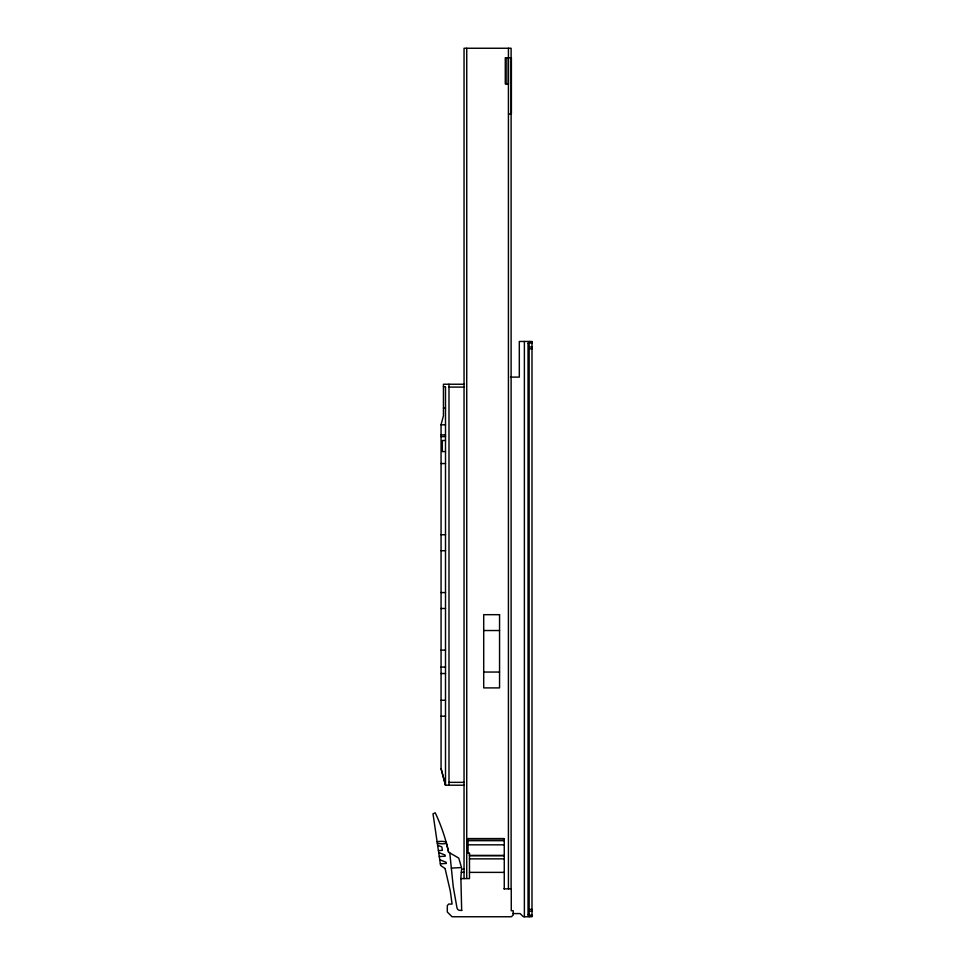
<?xml version="1.0" encoding="UTF-8"?>
<svg xmlns="http://www.w3.org/2000/svg" width="965" height="965" viewBox="0 0 965 965"><rect width="100%" height="100%" fill="white"/><g stroke="black" fill="none" stroke-linecap="round" stroke-linejoin="round"><path stroke-width="1.45" d="M438.412 850.575L442.38 850.346L441.874 846.944L437.628 845.256M439.28 856.558L445.239 856.208L445.07 855.026L438.689 852.505M440.354 863.796L446.3 863.446L446.132 862.264L439.751 859.743M508.507 83.907L505.286 83.907L505.286 57.755L511.39 57.755L511.39 114.027L508.543 114.027M529.146 341.972L531.992 341.972M531.992 343.033L528.036 343.033L528.036 915.17L531.992 915.17M529.146 346.99L531.992 346.99M529.146 348.835L531.992 348.835M510.485 377.11L519.315 377.11L519.315 341.453L531.992 341.453L531.992 916.75L523.416 916.75L520.123 913.578L512.668 913.578M464.044 384.239L443.442 384.239L443.442 415.782L441.065 424.648L441.065 768.647L444.732 782.35M443.442 386.76L445.504 386.76L445.504 785.208L464.044 785.208M448.99 387.098L464.044 387.098M443.442 408.147L445.504 408.147M441.065 424.793L445.504 424.793M441.065 434.865L445.504 434.865M441.065 436.602L445.504 436.602M445.504 440.51L442.332 440.51L442.332 451.584L445.504 451.584M441.065 463.55L445.504 463.55M441.065 534.743L445.504 534.743M441.065 550.713L445.504 550.713M441.065 592.57L445.504 592.57M441.065 608.493L445.504 608.493M483.706 630.531L499.556 630.531M441.065 650.133L445.504 650.133M441.065 667.068L445.504 667.068M483.706 672.05L499.556 672.05M441.065 673.534L445.504 673.534M441.065 700.264L445.504 700.264M441.065 716.187L445.504 716.187M448.99 782.35L464.044 782.35M469.473 853.362L468.049 853.362L468.049 838.621L504.261 838.621L504.261 888.861M468.049 838.669L504.261 838.669M468.049 840.672L504.261 840.672M437.109 841.721C448.46 839.888 450.643 845.497 437.338 843.289M468.049 844.821L504.261 844.821M468.049 853.265L469.473 853.265L469.473 878.596L460.872 878.596M469.473 855.412L504.261 855.412M469.473 855.702L504.261 855.702M469.473 858.862L504.261 858.862M461.33 872.312L464.044 872.312M469.473 872.372L504.261 872.372M503.947 888.861L511.269 888.861L511.269 910.731L513.223 910.731L513.223 915.085L511.317 916.75L452.066 916.75L447.302 911.997L447.302 905.653L448.641 904.072L452.078 904.072L450.305 891.081L445.082 868.56M529.146 909.368L531.992 909.368M461.813 910.405L460.076 910.405A3.172 3.172 0 0 1 456.964 907.788L453.236 886.666L449.786 852.903M529.146 911.201L531.992 911.201M529.146 916.231L531.992 916.231M464.044 869.284L461.62 868.922L460.872 877.475L461.668 910.405M445.13 868.597L440.583 865.4L433.008 813.833L435.227 812.783A183.845 183.845 0 0 1 448.604 852.228L458.749 858.078L461.523 867.571L451.331 868.102M441.065 768.647L445.504 785.16L444.937 783.11M529.146 341.453L529.146 343.033M529.146 916.75L529.146 344.143A9.819 4.765 90 0 0 528.036 343.299M524.381 341.453L524.381 916.75M511.112 888.861L511.112 48.25L464.044 48.25L464.044 878.596M508.422 48.25L508.422 888.861M508.362 57.755L508.362 83.907M506.118 57.755L506.118 83.907M466.734 48.25L466.734 878.307M448.99 384.239L448.99 785.208M529.146 914.06A9.819 4.765 -90 0 1 528.036 914.892M446.578 843.808A220.913 201.311 -8.4 0 1 448.604 852.228M499.556 614.681L483.706 614.681L483.706 687.9L499.556 687.9L499.556 614.681"/></g></svg>
